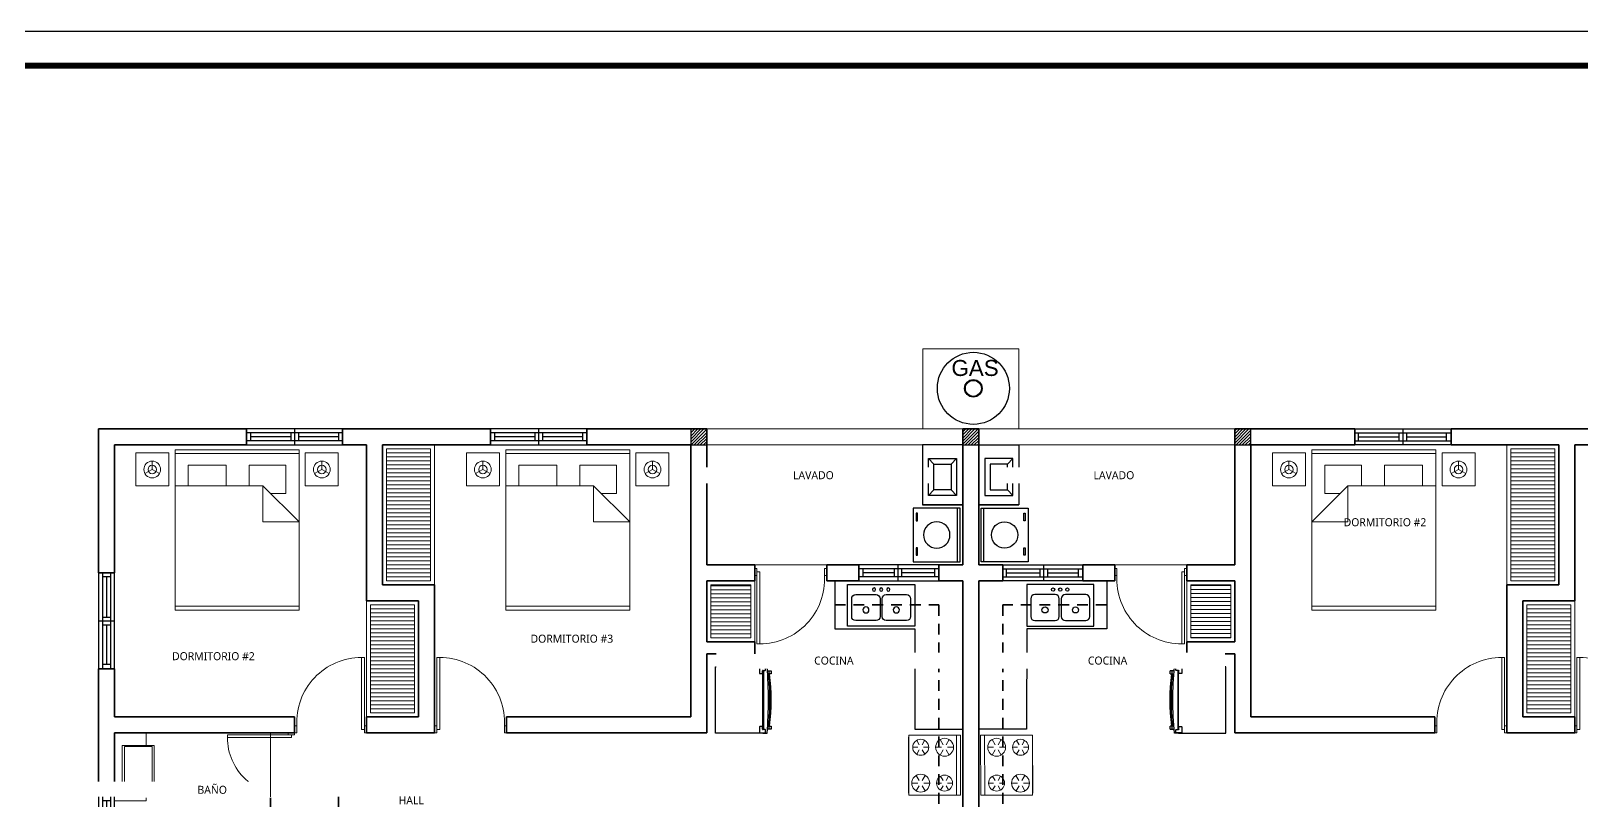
# Model space of a CAD drawing. Header units: feet. Extents: x -417 to 46, y -646 to -218.
# Drawn here: x -81.32 to -61.94, y -433.5 to -423.88 of the extents above; entities that cross this region are included whole.
import ezdxf

# ---------------------------------------------------------------- set-up
doc = ezdxf.new("R2010")
doc.units = ezdxf.units.FT
doc.header["$MEASUREMENT"] = 0
doc.linetypes.add('HIDDEN', pattern=[0.375, 0.25, -0.125])
for name, color, linetype, lineweight in [('A-WALL', 4, 'Continuous', 25), ('closet', 8, 'Continuous', 5), ('FURN', 2, 'Continuous', 30), ('I-FURN', 2, 'Continuous', 0), ('MB', 2, 'Continuous', 20), ('muebles', 2, 'Continuous', 5), ('muros', 4, 'Continuous', 50), ('Piso', 8, 'Continuous', 9), ('pisos', 8, 'Continuous', 9), ('puertas', 8, 'Continuous', 9), ('TXT', 2, 'Continuous', 9)]:
    doc.layers.add(name, color=color, linetype=linetype, lineweight=lineweight)
for name, color, linetype in [('COCINA', 2, 'Continuous'), ('columna', 9, 'Continuous'), ('DIM', 10, 'Continuous'), ('MARCO', 7, 'Continuous'), ('MB3', 8, 'Continuous'), ('muross', 4, 'Continuous'), ('PERT-VENT', 2, 'Continuous')]:
    doc.layers.add(name, color=color, linetype=linetype)
doc.styles.add('ads', font='trebuc.ttf', dxfattribs={"height": 0.14})
doc.styles.get("Standard").update_dxf_attribs({"font": 'arial.ttf', "height": 0.115})
pattern_1 = [(0, (-78.128495, -434.8042), (2e-17, 0.05), [])]
pattern_2 = [(180, (-61.028495, -434.8042), (-2e-17, 0.05), [])]

# ---------------------------------------------------------------- blocks, each defined once
blk = doc.blocks.new('A$C1C7A76FF')
at = {"layer": 'FURN'}
for radius in [0.45, 0.11, 0.1]:
    blk.add_circle((0.45, 0.45), radius, dxfattribs=at)
blk = doc.blocks.new('bath_sink_6127 - bath_sink_6127-542651-Nivel 1')
at = {"layer": 'I-FURN'}
for p, q in [((0.293, 0.244), (0.293, 0.4)), ((0.395, 0.244), (-0.005, 0.244)), ((-0.005, 0.244), (-0.005, -0.245)), ((0.025, -0.234), (0.025, 0.233)), ((0.025, 0.233), (0.369, 0.233)), ((0.369, 0.233), (0.369, -0.234)), ((0.395, -0.245), (0.395, 0.244)), ((-0.005, -0.245), (0.395, -0.245)), ((0.369, -0.234), (0.025, -0.234)), ((0.293, -0.448), (0.293, -0.245)), ((-0.1, -0.448), (0.293, -0.448))]:
    blk.add_line(p, q, dxfattribs=at)
blk = doc.blocks.new('A$C285A50AC')
at = {"layer": 'muebles'}
for p, q in [((0.001, 0.69, -0.889), (0, 0.029, -0.889)), ((0.001, 0.69), (0.001, 0.639)), ((0.763, 0.688), (0.001, 0.69)), ((0.763, 0.688, -0.889), (0.001, 0.69, -0.889)), ((0.001, 0.639), (0.763, 0.637)), ((0.762, 0.028, -0.889), (0.763, 0.688, -0.889)), ((0.763, 0.637), (0.763, 0.688)), ((0, 0.029, -0.889), (0.762, 0.028, -0.889))]:
    blk.add_line(p, q, dxfattribs=at)
at = {"layer": 'muebles', "color": 8}
for p, q in [((0.153, 0.524, 0.003), (0.153, 0.6, 0.003)), ((0.12, 0.505, 0.003), (0.054, 0.543, 0.003)), ((0.12, 0.467, 0.003), (0.054, 0.429, 0.003)), ((0.153, 0.448, 0.003), (0.153, 0.372, 0.003)), ((0.186, 0.505, 0.003), (0.252, 0.543, 0.003)), ((0.186, 0.467, 0.003), (0.252, 0.429, 0.003)), ((0.577, 0.466, 0.003), (0.522, 0.435, 0.003)), ((0.577, 0.504, 0.003), (0.523, 0.536, 0.003)), ((0.61, 0.523, 0.003), (0.611, 0.587, 0.003)), ((0.61, 0.447, 0.003), (0.61, 0.384, 0.003)), ((0.643, 0.504, 0.003), (0.698, 0.536, 0.003)), ((0.643, 0.466, 0.003), (0.698, 0.434, 0.003)), ((0.12, 0.2, 0.003), (0.065, 0.232, 0.003)), ((0.153, 0.219, 0.003), (0.153, 0.283, 0.003)), ((0.186, 0.2, 0.003), (0.241, 0.232, 0.003)), ((0.577, 0.2, 0.003), (0.511, 0.238, 0.003)), ((0.61, 0.219, 0.003), (0.61, 0.295, 0.003)), ((0.643, 0.199, 0.003), (0.709, 0.237, 0.003)), ((0.12, 0.162, 0.003), (0.065, 0.131, 0.003)), ((0.153, 0.143, 0.003), (0.152, 0.08, 0.003)), ((0.186, 0.162, 0.003), (0.241, 0.13, 0.003)), ((0.577, 0.162, 0.003), (0.511, 0.124, 0.003)), ((0.61, 0.142, 0.003), (0.61, 0.066, 0.003)), ((0.643, 0.161, 0.003), (0.709, 0.123, 0.003))]:
    blk.add_line(p, q, dxfattribs=at)
at = {"layer": 'muebles', "extrusion": (-0.001805, -0.999998, 0)}
for p, q in [((0.063, 0.027, -0.622), (0.698, 0.025, -0.622)), ((0.063, 0.027, -0.102), (0.698, 0.025, -0.102))]:
    blk.add_line(p, q, dxfattribs=at)
at = {"layer": 'muebles'}
for centre, radius in [((0.153, 0.486, 0.003), 0.114), ((0.61, 0.485, 0.003), 0.102), ((0.153, 0.181, 0.003), 0.102), ((0.61, 0.181, 0.003), 0.114)]:
    blk.add_circle(centre, radius, dxfattribs=at)
at = {"layer": 'muebles', "color": 8, "extrusion": (-0.001805, -0.999998, 0)}
for centre in [(0.089, -0.038, -0.027), (0.216, -0.038, -0.027), (0.381, -0.038, -0.027), (0.546, -0.038, -0.027), (0.673, -0.038, -0.027)]:
    blk.add_circle(centre, 0.0254, dxfattribs=at)
at = {"layer": 'muebles'}
for points in [[(0, 0.029), (0.001, 0.639), (0.763, 0.637), (0.762, 0.028)], [(0.001, 0.69, 0.254), (0.001, 0.639, 0.254), (0.763, 0.637, 0.254), (0.763, 0.688, 0.254)]]:
    blk.add_3dface(points, dxfattribs=at)
at = {"layer": 'muebles', "color": 8}
for points in [[(0.025, 0.027, -0.076), (0.025, 0.027, -0.533), (0.737, 0.025, -0.533), (0.737, 0.025, -0.076)], [(0.025, 0.027, -0.597), (0.025, 0.027, -0.851), (0.737, 0.025, -0.851), (0.737, 0.025, -0.597)]]:
    blk.add_3dface(points, dxfattribs=at)
blk = doc.blocks.new('A$C2C3967B4')
at = {"layer": 'COCINA'}
for p, q in [((0.838, 0.52), (0, 0.52)), ((0, 0.52), (0, 0)), ((0.356, 0.393), (0.102, 0.393)), ((0.737, 0.393), (0.483, 0.393)), ((0.838, 0), (0.838, 0.52)), ((0.051, 0.342), (0.051, 0.119)), ((0.406, 0.119), (0.406, 0.342)), ((0.432, 0.342), (0.432, 0.119)), ((0.787, 0.119), (0.787, 0.342)), ((0.102, 0.068), (0.356, 0.068)), ((0.483, 0.068), (0.737, 0.068)), ((0, 0), (0.838, 0))]:
    blk.add_line(p, q, dxfattribs=at)
for centre, radius in [((0.33, 0.456), 0.0201), ((0.419, 0.456), 0.0201), ((0.508, 0.456), 0.0201), ((0.229, 0.202), 0.0381), ((0.61, 0.202), 0.0381)]:
    blk.add_circle(centre, radius, dxfattribs=at)
for centre, start, end in [((0.102, 0.342), 90, 180), ((0.356, 0.342), 0, 90), ((0.483, 0.342), 90, 180), ((0.737, 0.342), 0, 90), ((0.102, 0.119), 180, 270), ((0.356, 0.119), 270, 0), ((0.483, 0.119), 180, 270), ((0.737, 0.119), 270, 0)]:
    blk.add_arc(centre, 0.0508, start, end, dxfattribs=at)
blk = doc.blocks.new('A$C007B5363')
at = {"layer": 'COCINA'}
for p, q in [((0, 0.829), (0.594, 0.829)), ((0, 0), (0, 0.829)), ((0.551, 0.816), (0.551, 0.752)), ((0.621, 0.822), (0.557, 0.822)), ((0.589, 0.752), (0.589, 0.778)), ((0.594, 0.829), (0.601, 0.829)), ((0.594, 0.822), (0.594, 0.829)), ((0.594, 0.045), (0.594, 0.784)), ((0.595, 0.784), (0.621, 0.784)), ((0.601, 0.829), (0.601, 0.822)), ((0.645, 0.829), (0.601, 0.829)), ((0.601, 0.784), (0.601, 0.044)), ((0.627, 0.791), (0.627, 0.816)), ((0.649, 0.778), (0.671, 0.778)), ((0.671, 0.778), (0.698, 0.778)), ((0.671, 0.74), (0.671, 0.778)), ((0.671, 0.74), (0.671, 0.778)), ((0.699, 0.74), (0.699, 0.778)), ((0.557, 0.746), (0.582, 0.746)), ((0.671, 0.74), (0.651, 0.74)), ((0.654, 0.702), (0.671, 0.702)), ((0.698, 0.74), (0.671, 0.74)), ((0.671, 0.74), (0.671, 0.702)), ((0.671, 0.702), (0.671, 0.74)), ((0.594, 0), (0, 0)), ((0.551, 0.076), (0.551, 0.013)), ((0.582, 0.083), (0.557, 0.083)), ((0.557, 0.006), (0.621, 0.006)), ((0.589, 0.051), (0.589, 0.076)), ((0.594, 0), (0.594, 0.006)), ((0.594, 0), (0.601, 0)), ((0.621, 0.044), (0.595, 0.044)), ((0.601, 0.006), (0.601, 0)), ((0.601, 0), (0.645, 0)), ((0.627, 0.013), (0.627, 0.038)), ((0.671, 0.051), (0.649, 0.051)), ((0.651, 0.089), (0.671, 0.089)), ((0.671, 0.127), (0.654, 0.127)), ((0.671, 0.127), (0.671, 0.089)), ((0.671, 0.089), (0.671, 0.127)), ((0.671, 0.089), (0.698, 0.089)), ((0.671, 0.051), (0.671, 0.089)), ((0.671, 0.051), (0.671, 0.089)), ((0.698, 0.051), (0.671, 0.051)), ((0.699, 0.051), (0.699, 0.089))]:
    blk.add_line(p, q, dxfattribs=at)
for centre, radius, start, end in [((0.557, 0.816), 0.00635, 90, 180), ((0.595, 0.778), 0.00635, 90, 180), ((0.621, 0.816), 0.00635, 360, 90), ((0.621, 0.791), 0.00635, 270, 360), ((-3.851, 0.414), 4.515, 354.7351, 5.2649), ((0.557, 0.752), 0.00635, 180, 270), ((0.582, 0.752), 0.00635, 270, 360), ((-3.079, 0.414), 3.761, 355.6182, 4.3818), ((-1.675, 0.414), 2.373, 352.1151, 7.8849), ((0.557, 0.076), 0.00635, 90, 180), ((0.557, 0.013), 0.00635, 180, 270), ((0.582, 0.076), 0.00635, 360, 90), ((0.595, 0.051), 0.00635, 180, 270), ((0.621, 0.038), 0.00635, 360, 90), ((0.621, 0.013), 0.00635, 270, 360)]:
    blk.add_arc(centre, radius, start, end, dxfattribs=at)
blk = doc.blocks.new('A$C4D292AF4')
at = {"layer": 'puertas'}
for points in [[(0.03, 0.05), (0.07, 0.05), (0.07, 1.05), (0.03, 1.05)], [(0, 0), (0.03, 0), (0.03, 0.1), (0, 0.1)], [(0.97, 0), (1, 0), (1, 0.1), (0.97, 0.1)]]:
    blk.add_lwpolyline(points, close=True, dxfattribs=at)
blk.add_arc((0.068, 0.147), 0.903, 357.0481, 89.8556, dxfattribs=at)
blk = doc.blocks.new('A$C26A1068B')
at = {"layer": 'muebles', "color": 2, "linetype": 'Continuous'}
for p, q in [((0.45, 2.531, 224.56), (0.038, 2.531, 224.56)), ((0.038, 2.119, 224.56), (0.038, 2.531, 224.56)), ((0.45, 2.119, 224.56), (0.45, 2.531, 224.56)), ((0.45, 2.119, 224.56), (0.038, 2.119, 224.56)), ((0.45, 0.412, 224.56), (0.038, 0.412, 224.56)), ((0.038, 0.412, 224.56), (0.038, 0, 224.56)), ((0.45, 0.412, 224.56), (0.45, 0, 224.56)), ((0.45, 0, 224.56), (0.038, 0, 224.56))]:
    blk.add_line(p, q, dxfattribs=at)
at = {"layer": 'muebles', "color": 8, "linetype": 'Continuous'}
for p, q in [((0.246, 2.326, 224.56), (0.298, 2.416, 224.56)), ((0.246, 2.326, 224.56), (0.141, 2.326, 224.56)), ((0.246, 2.326, 224.56), (0.298, 2.235, 224.56)), ((0.246, 0.206, 224.56), (0.141, 0.206, 224.56)), ((0.246, 0.206, 224.56), (0.298, 0.296, 224.56)), ((0.246, 0.206, 224.56), (0.298, 0.115, 224.56))]:
    blk.add_line(p, q, dxfattribs=at)
at = {"layer": 'muebles', "linetype": 'Continuous'}
for p, q in [((2.003, 2.041, 224.56), (0, 2.041, 224.56)), ((0, 2.041, 224.56), (0, 0.491, 224.56)), ((0.047, 0.491, 224.56), (0.047, 2.041, 224.56)), ((0.45, 1.59, 224.56), (0.901, 2.041, 224.56)), ((0.901, 2.041, 224.56), (0.901, 1.59, 224.56)), ((1.956, 2.041, 224.56), (1.956, 0.491, 224.56)), ((2.003, 0.491, 224.56), (2.003, 2.041, 224.56)), ((0.545, 1.875, 224.56), (0.19, 1.875, 224.56)), ((0.19, 1.875, 224.56), (0.19, 1.417, 224.56)), ((0.545, 1.685, 224.56), (0.545, 1.875, 224.56)), ((0.901, 1.59, 224.56), (0.45, 1.59, 224.56)), ((0.45, 0.491, 224.56), (0.45, 1.59, 224.56)), ((0.19, 1.417, 224.56), (0.45, 1.417, 224.56)), ((0.19, 1.13, 224.56), (0.19, 0.657, 224.56)), ((0.45, 1.13, 224.56), (0.19, 1.13, 224.56)), ((0.19, 0.657, 224.56), (0.45, 0.657, 224.56)), ((0, 0.491, 224.56), (2.003, 0.491, 224.56))]:
    blk.add_line(p, q, dxfattribs=at)
at = {"layer": 'muebles', "color": 8, "linetype": 'Continuous'}
for centre, major_axis in [((0.246, 2.326, 224.56), (-0.074, -0.074)), ((0.246, 0.206, 224.56), (-0.037, 0.037))]:
    blk.add_ellipse(centre, major_axis=major_axis, ratio=1, dxfattribs=at)
at = {"layer": 'muebles', "color": 8, "linetype": 'Continuous', "extrusion": (0, 0, -1)}
for centre, major_axis in [((0.246, 2.326, 224.56), (-0.037, -0.037)), ((0.246, 0.206, 224.56), (-0.074, 0.074))]:
    blk.add_ellipse(centre, major_axis=major_axis, ratio=1, dxfattribs=at)
blk = doc.blocks.new('A$C01EB0BB3')
at = {"layer": 'FURN'}
for p, q in [((0, 0, 224.56), (0, 0.61, 224.56)), ((0, 0.61, 224.56), (0.533, 0.61, 224.56)), ((0.503, 0.61, 224.56), (0.503, 0, 224.56)), ((0.533, 0.61, 224.56), (0.533, 0, 224.56)), ((0.533, 0, 224.56), (0, 0, 224.56))]:
    blk.add_line(p, q, dxfattribs=at)
at = {"layer": 'FURN', "ltscale": 0.02, "elevation": 224.56}
for points in [[(0.047, 0.536), (0.047, 0.45), (0.032, 0.45), (0.032, 0.536)], [(0.047, 0.143), (0.047, 0.057), (0.032, 0.057), (0.032, 0.143)]]:
    blk.add_lwpolyline(points, close=True, dxfattribs=at)
at = {"layer": 'FURN', "ltscale": 0.02}
blk.add_circle((0.267, 0.305, 224.56), 0.15, dxfattribs=at)
blk = doc.blocks.new('A$C18ED6237')
at = {"layer": 'PERT-VENT', "extrusion": (-2.36783e-12, 8.94772e-16, -1)}
for p, q in [((1.2, 0.2), (0, 0.2)), ((0.6, 0.2), (0.6, 0)), ((1.2, 0.15), (0, 0.15)), ((1.2, 0.05), (0, 0.05)), ((0.054, 0.05), (0.054, 0.15)), ((0.553, 0.1), (0.054, 0.1)), ((0.553, 0.15), (0.553, 0.05)), ((0.647, 0.15), (0.647, 0.05)), ((1.153, 0.1), (0.647, 0.1)), ((0, 0), (1.2, 0))]:
    blk.add_line(p, q, dxfattribs=at)
at = {"layer": 'PERT-VENT'}
blk.add_line((1.153, 0.05), (1.153, 0.15), dxfattribs=at)
blk = doc.blocks.new('A$C1286145A')
at = {"layer": 'PERT-VENT', "extrusion": (-2.36783e-12, 8.94772e-16, -1)}
for p, q in [((1, 0.2), (0, 0.2)), ((0.489, 0.2), (0.489, 0)), ((1, 0.15), (0, 0.15)), ((1, 0.05), (0, 0.05)), ((0.054, 0.05), (0.054, 0.15)), ((0.442, 0.1), (0.054, 0.1)), ((0.442, 0.15), (0.442, 0.05)), ((0.536, 0.15), (0.536, 0.05)), ((0.953, 0.1), (0.536, 0.1)), ((0.953, 0.05), (0.953, 0.15)), ((0, 0), (1, 0))]:
    blk.add_line(p, q, dxfattribs=at)
blk = doc.blocks.new('A$C012446DC')
at = {"layer": 'Piso'}
h = blk.add_hatch(dxfattribs=at)
h.set_pattern_fill('ANSI31', color=256, scale=0.008571, angle=180)
h.set_pattern_definition([(225, (206536.064322, 1154820.960068), (0.0192434059784, -0.0192434059784), [])])
h.paths.add_polyline_path([(0, 0), (0.2, 0), (0.2, 0.2), (0, 0.2)])
at = {"layer": 'columna'}
blk.add_lwpolyline([(0.2, 0.2), (0, 0.2), (0, 0), (0.2, 0)], close=True, dxfattribs=at)
blk = doc.blocks.new('A$C791B5281')
at = {"layer": 'muros', "lineweight": 35}
blk.add_line((4.9, 10.3, 1.239), (5.1, 10.3, 1.239), dxfattribs=at)
for p in [(1.5, 10.1, 1.239), (4.9, 10.1, 1.239), (8.3, 10.1, 1.239), (0, 0, 1.239), (3.5, 0, 1.239), (6.3, 0, 1.239), (9.8, 0, 1.239)]:
    blk.add_blockref('A$C012446DC', p)

msp = doc.modelspace()

# ---------------------------------------------------------------- hatches: boundary and pattern name
at = {"layer": 'Piso'}
h = msp.add_hatch(dxfattribs=at)
h.set_pattern_fill('ANSI31', color=256, scale=0.4, angle=315, style=0)
h.set_pattern_definition(pattern_1)
h.paths.add_polyline_path([(-76.8785, -430.7542), (-76.3285, -430.7542), (-76.3285, -429.1042), (-76.8785, -429.1042)])
h = msp.add_hatch(dxfattribs=at)
h.set_pattern_fill('ANSI31', color=256, scale=0.4, angle=315, style=0)
h.set_pattern_definition(pattern_2)
h.paths.add_polyline_path([(-62.2785, -430.7542), (-62.8285, -430.7542), (-62.8285, -429.1042), (-62.2785, -429.1042)])
h = msp.add_hatch(dxfattribs=at)
h.set_pattern_fill('ANSI31', color=256, scale=0.4, angle=315, style=0)
h.set_pattern_definition([(0, (-72.828495, -431.46497), (2e-17, 0.05), [])])
h.paths.add_polyline_path([(-72.8285, -431.465), (-72.3285, -431.465), (-72.3285, -430.8042), (-72.8285, -430.8042)])
h = msp.add_hatch(dxfattribs=at)
h.set_pattern_fill('ANSI31', color=256, scale=0.4, angle=315, style=0)
h.set_pattern_definition([(0, (-66.828495, -431.462985), (2e-17, 0.05), [])])
h.paths.add_polyline_path([(-66.8285, -431.463), (-66.3285, -431.463), (-66.3285, -430.8042), (-66.8285, -430.8042)])
h = msp.add_hatch(dxfattribs=at)
h.set_pattern_fill('ANSI31', color=256, scale=0.4, angle=315, style=0)
h.set_pattern_definition(pattern_1)
h.paths.add_polyline_path([(-77.0785, -431.0542), (-76.5285, -431.0542), (-76.5285, -432.4042), (-77.0785, -432.4042)])
h = msp.add_hatch(dxfattribs=at)
h.set_pattern_fill('ANSI31', color=256, scale=0.4, angle=315, style=0)
h.set_pattern_definition(pattern_2)
h.paths.add_polyline_path([(-62.0785, -431.0542), (-62.6285, -431.0542), (-62.6285, -432.4042), (-62.0785, -432.4042)])

# ---------------------------------------------------------------- linework, layer by layer
at = {"layer": 'A-WALL', "lineweight": 35, "extrusion": (-2.36783e-12, 8.94772e-16, -1)}
for p, q in [((-78.6285, -428.8542), (-80.4785, -428.8542)), ((-80.4785, -428.8542), (-80.4785, -430.6542)), ((-78.6285, -429.0542), (-78.6285, -428.8542)), ((-75.5817, -428.8542), (-77.4285, -428.8542)), ((-77.4285, -428.8542), (-77.4285, -429.0542)), ((-75.5817, -429.0542), (-75.5817, -428.8542)), ((-72.8785, -428.8542), (-74.3785, -428.8542)), ((-74.3785, -428.8542), (-74.3785, -429.0542)), ((-72.8785, -430.5542), (-72.8785, -428.8542)), ((-69.6785, -428.8542), (-69.6785, -430.5542)), ((-69.6785, -430.5542), (-69.6785, -428.8542)), ((-69.4785, -430.5542), (-69.4785, -428.8542)), ((-80.2785, -429.0542), (-78.6285, -429.0542)), ((-80.2785, -430.6542), (-80.2785, -429.0542)), ((-77.4285, -429.0542), (-77.1285, -429.0542)), ((-77.1285, -429.0542), (-77.1285, -431.0042)), ((-76.9285, -429.0542), (-75.5817, -429.0542)), ((-76.9285, -430.8042), (-76.9285, -429.0542)), ((-74.3785, -429.0542), (-73.0785, -429.0542)), ((-73.0785, -429.0542), (-73.0785, -432.4542)), ((-80.2785, -430.6542), (-80.4785, -430.6542)), ((-72.2785, -430.5542), (-72.8785, -430.5542)), ((-72.2785, -430.7542), (-72.2785, -430.5542)), ((-71.3785, -430.7542), (-71.3785, -430.5542)), ((-70.9785, -430.5542), (-71.3785, -430.5542)), ((-71.3785, -430.5542), (-71.3785, -430.7542)), ((-70.9785, -430.7542), (-70.9785, -430.5542)), ((-70.9785, -430.7542), (-70.9785, -430.5542)), ((-69.6785, -430.5542), (-69.9785, -430.5542)), ((-69.9785, -430.5542), (-69.9785, -430.7542)), ((-69.9785, -430.7542), (-69.9785, -430.5542)), ((-69.9785, -430.7542), (-69.9785, -430.5542)), ((-76.2785, -430.8042), (-76.9285, -430.8042)), ((-76.2785, -432.6542), (-76.2785, -430.8042)), ((-72.8785, -431.515), (-72.8785, -430.7542)), ((-72.8785, -430.7542), (-72.2785, -430.7542)), ((-71.3785, -430.7542), (-70.9785, -430.7542)), ((-69.9785, -430.7542), (-69.6785, -430.7542)), ((-69.6785, -434.1542), (-69.6785, -430.7542)), ((-69.4785, -434.1542), (-69.4785, -430.7542)), ((-76.4785, -431.0042), (-77.1285, -431.0042)), ((-76.4785, -432.4542), (-76.4785, -431.0042)), ((-72.8785, -431.515), (-72.2785, -431.515)), ((-72.8785, -432.6542), (-72.8785, -431.665)), ((-72.8785, -431.665), (-72.2785, -431.665)), ((-80.2785, -431.8542), (-80.4785, -431.8542)), ((-80.4785, -431.8542), (-80.4785, -433.4542)), ((-80.2785, -432.4542), (-80.2785, -431.8542)), ((-78.0285, -432.4542), (-80.2785, -432.4542)), ((-78.0285, -432.6542), (-78.0285, -432.4542)), ((-77.1285, -432.4542), (-76.4785, -432.4542)), ((-77.1285, -432.4542), (-77.1285, -432.6542)), ((-73.0785, -432.4542), (-75.3785, -432.4542)), ((-75.3785, -432.4542), (-75.3785, -432.6542)), ((-80.2785, -432.6542), (-78.0285, -432.6542)), ((-80.2785, -433.4542), (-80.2785, -432.6542)), ((-77.1285, -432.6542), (-76.2785, -432.6542)), ((-75.3785, -432.6542), (-72.8785, -432.6542)), ((-80.4785, -433.4542), (-80.2785, -433.4542)), ((-80.4785, -433.4542), (-80.2785, -433.4542)), ((-77.4785, -433.4542), (-78.3285, -433.4542)), ((-78.3285, -433.4542), (-78.3285, -434.8546))]:
    msp.add_line(p, q, dxfattribs=at)
at = {"layer": 'A-WALL', "lineweight": 35}
for p, q in [((-69.6785, -428.8542), (-69.4785, -428.8542)), ((-66.8785, -431.515), (-66.8785, -431.665))]:
    msp.add_line(p, q, dxfattribs=at)
at = {"layer": 'A-WALL', "lineweight": 35, "extrusion": (-2.36659e-12, 8.94772e-16, -1)}
for p, q in [((-66.2785, -428.8542), (-64.7785, -428.8542)), ((-66.2785, -430.5542), (-66.2785, -428.8542)), ((-64.7785, -428.8542), (-64.7785, -429.0542)), ((-63.5753, -428.8542), (-61.7285, -428.8542)), ((-63.5753, -429.0542), (-63.5753, -428.8542)), ((-64.7785, -429.0542), (-66.0785, -429.0542)), ((-66.0785, -429.0542), (-66.0785, -432.4542)), ((-62.2285, -429.0542), (-63.5753, -429.0542)), ((-62.2285, -430.8042), (-62.2285, -429.0542)), ((-61.7285, -429.0542), (-62.0285, -429.0542)), ((-62.0285, -429.0542), (-62.0285, -431.0042)), ((-69.4785, -430.5542), (-69.1785, -430.5542)), ((-69.1785, -430.5542), (-69.1785, -430.7542)), ((-69.1785, -430.7542), (-69.1785, -430.5542)), ((-69.1785, -430.7542), (-69.1785, -430.5542)), ((-68.1785, -430.5542), (-67.7785, -430.5542)), ((-68.1785, -430.7542), (-68.1785, -430.5542)), ((-68.1785, -430.7542), (-68.1785, -430.5542)), ((-67.7785, -430.7542), (-67.7785, -430.5542)), ((-67.7785, -430.5542), (-67.7785, -430.7542)), ((-66.8785, -430.7542), (-66.8785, -430.5542)), ((-66.8785, -430.5542), (-66.2785, -430.5542)), ((-69.1785, -430.7542), (-69.4785, -430.7542)), ((-67.7785, -430.7542), (-68.1785, -430.7542)), ((-66.2785, -430.7542), (-66.8785, -430.7542)), ((-66.2785, -431.515), (-66.2785, -430.7542)), ((-62.8785, -432.6542), (-62.8785, -430.8042)), ((-62.8785, -430.8042), (-62.2285, -430.8042)), ((-62.6785, -432.4542), (-62.6785, -431.0042)), ((-62.6785, -431.0042), (-62.0285, -431.0042)), ((-66.2785, -431.515), (-66.8785, -431.515)), ((-66.2785, -431.665), (-66.8785, -431.665)), ((-66.2785, -432.6542), (-66.2785, -431.665)), ((-66.0785, -432.4542), (-63.7785, -432.4542)), ((-63.7785, -432.4542), (-63.7785, -432.6542)), ((-62.0285, -432.4542), (-62.6785, -432.4542)), ((-62.0285, -432.4542), (-62.0285, -432.6542)), ((-63.7785, -432.6542), (-66.2785, -432.6542)), ((-62.0285, -432.6542), (-62.8785, -432.6542))]:
    msp.add_line(p, q, dxfattribs=at)
at = {"layer": 'closet', "extrusion": (-2.36783e-12, 8.94772e-16, -1)}
for p, q in [((-76.2785, -430.8042), (-76.2785, -429.0542)), ((-77.1285, -432.4542), (-77.1285, -431.0042))]:
    msp.add_line(p, q, dxfattribs=at)
at = {"layer": 'closet'}
for p, q in [((-72.2785, -431.515), (-72.2785, -430.7542)), ((-66.8785, -431.515), (-66.8785, -430.7542))]:
    msp.add_line(p, q, dxfattribs=at)
at = {"layer": 'closet', "extrusion": (-2.36659e-12, 8.94772e-16, -1)}
msp.add_line((-62.0285, -432.4542), (-62.0285, -431.0042), dxfattribs=at)
at = {"layer": 'closet', "extrusion": (2.36783e-12, 8.94772e-16, -1)}
msp.add_line((-62.0285, -432.4542), (-62.0285, -431.0042), dxfattribs=at)
at = {"layer": 'COCINA', "extrusion": (-2.36783e-12, 8.94772e-16, -1)}
for p, q in [((-70.1051, -429.222), (-70.0381, -429.2947)), ((-69.7546, -429.222), (-69.8216, -429.2947)), ((-70.1051, -429.6871), (-70.0381, -429.6144)), ((-69.7546, -429.6871), (-69.8216, -429.6144)), ((-69.6785, -429.8043), (-70.1808, -429.8043)), ((-71.2785, -430.7542), (-71.2785, -431.3542)), ((-71.2785, -431.3542), (-70.2785, -431.3542)), ((-70.2785, -431.3542), (-70.2765, -432.6069)), ((-70.2765, -432.6069), (-69.6785, -432.6069))]:
    msp.add_line(p, q, dxfattribs=at)
at = {"layer": 'COCINA', "extrusion": (-2.36659e-12, 8.94772e-16, -1)}
for p, q in [((-69.0519, -429.222), (-69.1189, -429.2947)), ((-69.0519, -429.6871), (-69.1189, -429.6144)), ((-69.4785, -429.8043), (-68.9762, -429.8043)), ((-67.8785, -430.7542), (-67.8785, -431.3542)), ((-68.8785, -431.3542), (-68.8805, -432.6069)), ((-67.8785, -431.3542), (-68.8785, -431.3542)), ((-68.8805, -432.6069), (-69.4812, -432.6069))]:
    msp.add_line(p, q, dxfattribs=at)
for points in [[(68.9762, -429.8043), (69.4785, -429.8043), (69.4785, -429.0542), (68.9762, -429.0542)], [(69.0519, -429.222), (69.4024, -429.222), (69.4024, -429.6871), (69.0519, -429.6871)], [(69.1189, -429.2947), (69.3354, -429.2947), (69.3354, -429.6144), (69.1189, -429.6144)]]:
    msp.add_lwpolyline(points, close=True, dxfattribs=at)
at = {"layer": 'COCINA', "extrusion": (-2.36783e-12, 8.94772e-16, -1)}
for points in [[(70.1051, -429.222), (69.7546, -429.222), (69.7546, -429.6871), (70.1051, -429.6871)], [(70.0381, -429.2947), (69.8216, -429.2947), (69.8216, -429.6144), (70.0381, -429.6144)]]:
    msp.add_lwpolyline(points, close=True, dxfattribs=at)
at = {"layer": 'MB', "extrusion": (-2.36783e-12, 8.94772e-16, -1)}
for p, q in [((-69.6785, -428.8542), (-72.8785, -428.8542)), ((-72.8785, -429.0542), (-69.6785, -429.0542))]:
    msp.add_line(p, q, dxfattribs=at)
at = {"layer": 'MB', "extrusion": (-2.36659e-12, 8.94772e-16, -1)}
for p, q in [((-69.4785, -428.8542), (-66.2785, -428.8542)), ((-66.2785, -429.0542), (-69.4785, -429.0542))]:
    msp.add_line(p, q, dxfattribs=at)
at = {"layer": 'MB3', "linetype": 'HIDDEN', "lineweight": 35, "ltscale": 0.54, "extrusion": (-2.36783e-12, 8.94772e-16, -1)}
for p, q in [((-71.2785, -431.0542), (-69.9785, -431.0542)), ((-69.9785, -431.0542), (-69.9785, -434.1542))]:
    msp.add_line(p, q, dxfattribs=at)
at = {"layer": 'MB3', "linetype": 'HIDDEN', "lineweight": 35, "ltscale": 0.54, "extrusion": (-2.36659e-12, 8.94772e-16, -1)}
for p, q in [((-67.8785, -431.0542), (-69.1785, -431.0542)), ((-69.1785, -431.0542), (-69.1785, -434.1542))]:
    msp.add_line(p, q, dxfattribs=at)
at = {"layer": 'muross', "extrusion": (-2.36783e-12, 8.94772e-16, -1)}
msp.add_line((-69.4785, -429.0513), (-69.4785, -428.8542), dxfattribs=at)
at = {"layer": 'Piso'}
for p, q in [((-72.2785, -430.5542), (-71.3785, -430.5542)), ((-67.7785, -430.5542), (-66.8785, -430.5542))]:
    msp.add_line(p, q, dxfattribs=at)
for points in [[(-76.8785, -430.7542), (-76.3285, -430.7542), (-76.3285, -429.1042), (-76.8785, -429.1042)], [(-62.2785, -430.7542), (-62.8285, -430.7542), (-62.8285, -429.1042), (-62.2785, -429.1042)], [(-72.8285, -431.465), (-72.3285, -431.465), (-72.3285, -430.8042), (-72.8285, -430.8042)], [(-66.8285, -431.463), (-66.3285, -431.463), (-66.3285, -430.8042), (-66.8285, -430.8042)], [(-77.0785, -431.0542), (-76.5285, -431.0542), (-76.5285, -432.4042), (-77.0785, -432.4042)], [(-62.0785, -431.0542), (-62.6285, -431.0542), (-62.6285, -432.4042), (-62.0785, -432.4042)]]:
    msp.add_lwpolyline(points, close=True, dxfattribs=at)
at = {"layer": 'pisos'}
for p, q in [((-70.1785, -428.8542), (-70.1785, -427.8542)), ((-68.9785, -427.8542), (-70.1785, -427.8542)), ((-68.9785, -428.8542), (-68.9785, -427.8542))]:
    msp.add_line(p, q, dxfattribs=at)

# ---------------------------------------------------------------- block references
for name, p in [('A$C18ED6237', (-78.6285, -429.0542)), ('A$C18ED6237', (-75.5785, -429.0542)), ('A$C1286145A', (-70.9785, -430.7542))]:
    msp.add_blockref(name, p)
at = {"xscale": -1}
for name, p in [('A$C18ED6237', (-63.5785, -429.0542)), ('A$C1286145A', (-68.1785, -430.7542))]:
    msp.add_blockref(name, p, dxfattribs=at)
at = {"rotation": 270}
for p in [(-80.0144, -429.1152), (-75.8817, -429.1152)]:
    msp.add_blockref('A$C26A1068B', p, dxfattribs=at)
at = {"rotation": 180}
for p, xscale, yscale, zscale in [((-70.2961, -429.8439), -1.100000000000023, 1.099999999999994, 1.100000000000001), ((-68.8609, -429.8439), 1.100000000000023, 1.100000000000023, 1.100000000000023)]:
    msp.add_blockref('A$C01EB0BB3', p, dxfattribs=dict(at, xscale=xscale, yscale=yscale, zscale=zscale))
at = {"extrusion": (-1.45777e-14, -2.36562e-12, -1)}
msp.add_blockref('A$C2C3967B4', (70.2785, -431.3178), dxfattribs=at)
at = {"extrusion": (1.45777e-14, -2.36562e-12, -1), "xscale": -1}
msp.add_blockref('A$C2C3967B4', (68.8785, -431.3178), dxfattribs=at)
at = {"extrusion": (-2.36783e-12, 8.94772e-16, -1), "xscale": -0.9800000000000221, "yscale": 0.9799999999999898, "zscale": 0.9799999999999965, "rotation": 89.89658188472907}
msp.add_blockref('A$C285A50AC', (70.3815, -432.6836), dxfattribs=at)
at = {"extrusion": (-2.36659e-12, 8.94772e-16, -1), "xscale": 0.9799999999999661, "yscale": 0.9799999999999661, "zscale": 0.9799999999999661, "rotation": 270.1034181152693}
msp.add_blockref('A$C285A50AC', (68.7782, -432.6836), dxfattribs=at)
at = {"layer": 'COCINA', "extrusion": (-2.36783e-12, 8.94772e-16, -1), "xscale": -1}
msp.add_blockref('A$C007B5363', (72.7694, -432.6563), dxfattribs=at)
at = {"layer": 'COCINA', "extrusion": (-2.36659e-12, 8.94772e-16, -1)}
msp.add_blockref('A$C007B5363', (66.3876, -432.6563), dxfattribs=at)
at = {"layer": 'DIM', "rotation": 90}
msp.add_blockref('A$C1C7A76FF', (-69.0954, -428.7971), dxfattribs=at)
at = {"layer": 'I-FURN', "extrusion": (-2.36783e-12, 8.94772e-16, -1), "xscale": -1}
msp.add_blockref('bath_sink_6127 - bath_sink_6127-542651-Nivel 1', (80.1785, -433.0542), dxfattribs=at)
at = {"layer": 'puertas', "extrusion": (2.36808e-12, 8.94772e-16, -1), "xscale": 0.8999999999999773, "yscale": 0.8999999999999773, "zscale": 0.8999999999999773, "rotation": 180}
msp.add_blockref('A$C4D292AF4', (72.2785, -430.5966), dxfattribs=at)
at = {"layer": 'puertas', "extrusion": (2.36634e-12, 8.94772e-16, -1), "xscale": -0.8999999999999773, "yscale": 0.8999999999999915, "zscale": 0.899999999999998, "rotation": 180}
msp.add_blockref('A$C4D292AF4', (66.8785, -430.5966), dxfattribs=at)
at = {"layer": 'puertas', "extrusion": (-2.36783e-12, 8.94772e-16, -1), "xscale": -0.9000000000000057, "yscale": 0.8999999999999915, "zscale": 0.8999999999999978}
msp.add_blockref('A$C4D292AF4', (76.2785, -432.6542), dxfattribs=at)
at = {"layer": 'puertas', "extrusion": (-2.36659e-12, 8.94772e-16, -1)}
for p, xscale, yscale, zscale in [((62.8785, -432.6542), 0.9000000000000057, 0.9000000000000057, 0.9000000000000057), ((62.0285, -432.6542), -0.9000000000000057, 0.8999999999999915, 0.899999999999998)]:
    msp.add_blockref('A$C4D292AF4', p, dxfattribs=dict(at, xscale=xscale, yscale=yscale, zscale=zscale))
at = {"layer": 'puertas', "extrusion": (-2.36783e-12, 8.94772e-16, -1), "xscale": 0.8000000000000114, "yscale": 0.8000000000000114, "zscale": 0.8000000000000114, "rotation": 270}
msp.add_blockref('A$C4D292AF4', (78.0285, -432.6542), dxfattribs=at)

# ---------------------------------------------------------------- texts
at = {"layer": 'TXT', "insert": (-69.8191, -427.9925), "char_height": 0.2, "attachment_point": 1}
msp.add_mtext_dynamic_manual_height_columns('GAS', width=0.99636, gutter_width=1, heights=[0], dxfattribs=at)
at = {"layer": 'TXT', "insert": (-64.4005, -429.9703), "char_height": 0.1, "width": 2.838, "attachment_point": 2, "style": 'ads', "bg_fill": 2}
msp.add_mtext('DORMITORIO #2', dxfattribs=at)

# ---------------------------------------------------------------- next in the draw order: linework, layer by layer
at = {"layer": 'closet', "extrusion": (2.36783e-12, 8.94772e-16, -1)}
msp.add_line((-62.8785, -430.8042), (-62.8785, -429.0542), dxfattribs=at)

# ---------------------------------------------------------------- next in the draw order: block references
at = {"xscale": -1, "rotation": 90}
msp.add_blockref('A$C26A1068B', (-63.2752, -429.1152), dxfattribs=at)

# ---------------------------------------------------------------- next in the draw order: texts
at = {"layer": 'TXT', "char_height": 0.1, "width": 2.838, "attachment_point": 2, "style": 'ads', "bg_fill": 2}
for s, insert in [('LAVADO', (-71.5447, -429.3827)), ('LAVADO', (-67.7887, -429.3827)), ('DORMITORIO #3', (-74.5635, -431.4256)), ('DORMITORIO #2', (-79.0439, -431.6443)), ('COCINA', (-71.2889, -431.6992)), ('COCINA', (-67.8681, -431.6992)), ('BAÑO', (-79.0589, -433.3142))]:
    msp.add_mtext(s, dxfattribs=dict(at, insert=insert))

# ---------------------------------------------------------------- next in the draw order: linework, layer by layer
at = {"layer": 'A-WALL', "lineweight": 35}
msp.add_line((-72.2785, -431.515), (-72.2785, -431.665), dxfattribs=at)
at = {"layer": 'A-WALL', "lineweight": 35, "extrusion": (-2.36783e-12, 8.94772e-16, -1)}
for p, q in [((-80.4785, -431.8542), (-80.2785, -431.8542)), ((-80.2785, -431.8542), (-80.4785, -431.8542))]:
    msp.add_line(p, q, dxfattribs=at)
at = {"layer": 'closet'}
msp.add_line((-78.3285, -433.4542), (-78.3285, -432.6542), dxfattribs=at)
at = {"layer": 'COCINA', "extrusion": (-2.36783e-12, 8.94772e-16, -1)}
msp.add_lwpolyline([(70.1808, -429.8043), (69.6785, -429.8043), (69.6785, -429.0542), (70.1808, -429.0542)], close=True, dxfattribs=at)

# ---------------------------------------------------------------- next in the draw order: block references
msp.add_blockref('A$C791B5281', (-74.5785, -439.1542, -1.2387))
at = {"rotation": 90}
for p in [(-80.2785, -431.8542), (-80.2785, -434.6542)]:
    msp.add_blockref('A$C18ED6237', p, dxfattribs=at)
at = {"layer": 'puertas', "extrusion": (-2.36783e-12, 8.94772e-16, -1), "xscale": 0.9000000000000057, "yscale": 0.9000000000000057, "zscale": 0.9000000000000057}
msp.add_blockref('A$C4D292AF4', (77.1285, -432.6542), dxfattribs=at)

# ---------------------------------------------------------------- next in the draw order: texts
at = {"layer": 'TXT', "insert": (-76.5715, -433.446), "char_height": 0.1, "width": 2.838, "attachment_point": 2, "style": 'ads', "bg_fill": 2}
msp.add_mtext('HALL', dxfattribs=at)

# ---------------------------------------------------------------- next in the draw order: linework, layer by layer
at = {"layer": 'A-WALL', "lineweight": 35}
msp.add_line((-77.4785, -433.6042), (-77.4785, -433.4542), dxfattribs=at)
at = {"layer": 'MARCO'}
msp.add_lwpolyline([(-112.2526, -423.8816), (-47.7526, -423.8816), (-47.7526, -465.8816), (-112.2526, -465.8816)], close=True, dxfattribs=at)
at = {"layer": 'MARCO', "const_width": 0.075}
msp.add_lwpolyline([(-54.925, -424.3157), (-111.8185, -424.3157), (-111.8185, -465.4476), (-54.925, -465.4476)], close=True, dxfattribs=at)

doc.saveas('drawing.dxf')
